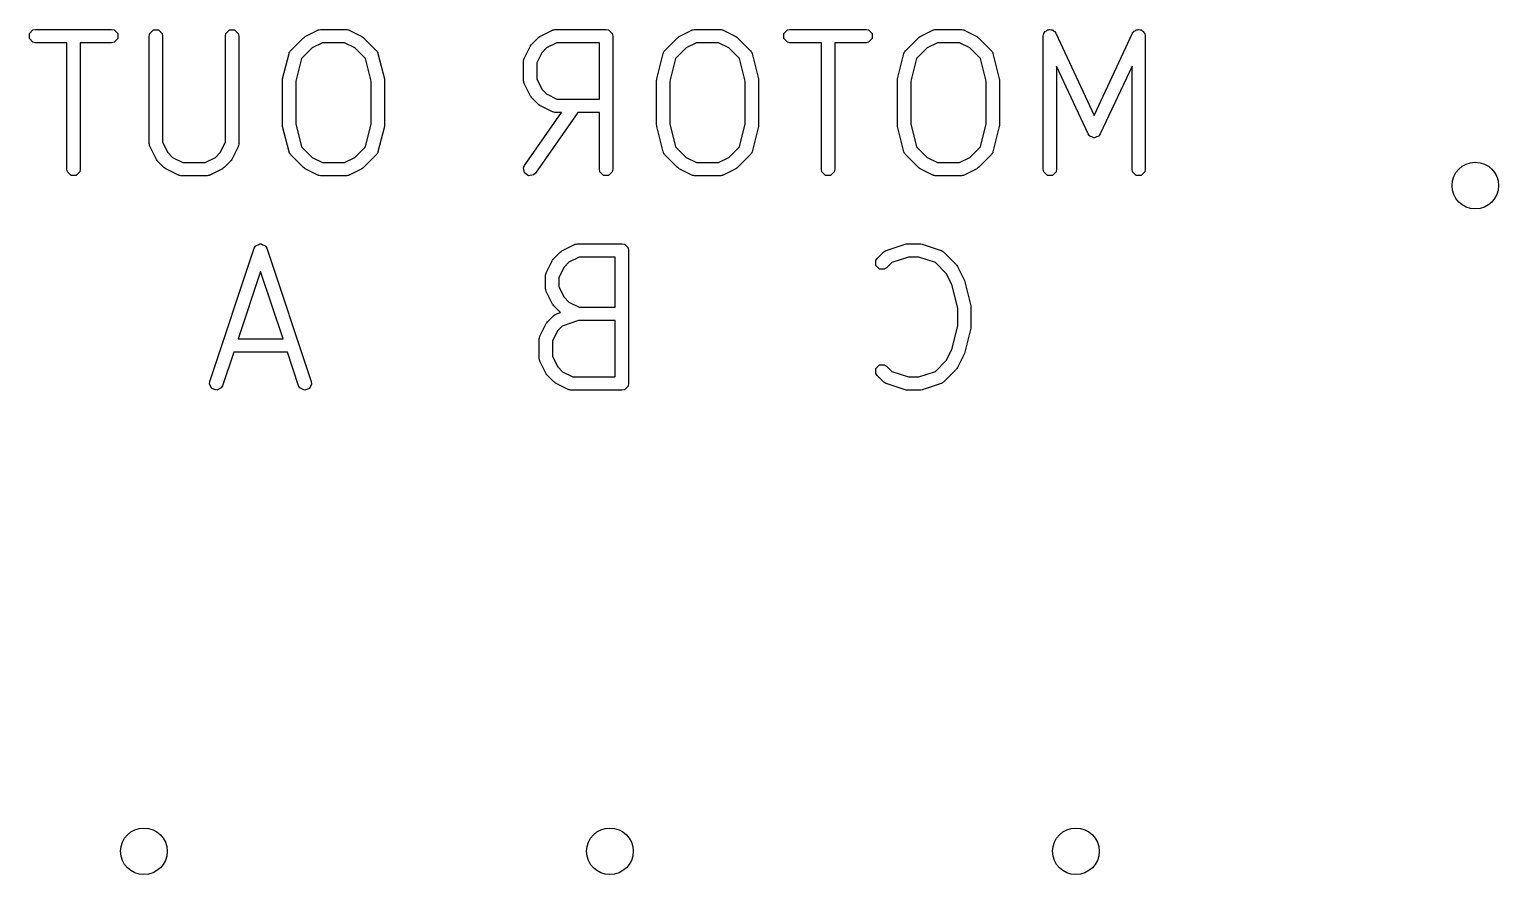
# Model space of a CAD drawing. Extents: x 4.93 to 6.58, y -5.82 to -4.17.
# Drawn here: x 5.5567 to 5.9911, y -4.4203 to -4.1704 of the extents above; entities that cross this region are included whole.
import ezdxf

# ---------------------------------------------------------------- set-up
doc = ezdxf.new("R2010")
doc.units = 0
doc.header["$MEASUREMENT"] = 0
doc.layers.add('BLACK', color=7, linetype='CONTINUOUS')

msp = doc.modelspace()

# ---------------------------------------------------------------- linework, layer by layer
at = {"layer": 'BLACK', "linetype": 'CONTINUOUS'}
for p, q in [((5.55667, -4.17159), (5.55774, -4.17052)), ((5.55774, -4.17052), (5.55849, -4.17037)), ((5.55849, -4.17037), (5.58099, -4.17037)), ((5.58099, -4.17037), (5.58174, -4.17052)), ((5.58174, -4.17052), (5.58281, -4.17159)), ((5.59229, -4.17159), (5.59336, -4.17052)), ((5.59336, -4.17052), (5.59487, -4.17052)), ((5.59487, -4.17052), (5.59593, -4.17159)), ((5.61479, -4.17159), (5.61586, -4.17052)), ((5.61586, -4.17052), (5.61736, -4.17052)), ((5.61736, -4.17052), (5.61843, -4.17159)), ((5.63823, -4.17245), (5.64198, -4.17058)), ((5.64198, -4.17058), (5.64207, -4.17055)), ((5.64207, -4.17055), (5.6421, -4.17052)), ((5.6421, -4.17052), (5.64241, -4.17046)), ((5.64241, -4.17046), (5.64272, -4.17038)), ((5.64272, -4.17038), (5.64276, -4.17039)), ((5.64276, -4.17039), (5.64286, -4.17037)), ((5.64286, -4.17037), (5.65036, -4.17037)), ((5.65036, -4.17037), (5.65045, -4.17039)), ((5.65045, -4.17039), (5.6505, -4.17038)), ((5.6505, -4.17038), (5.6508, -4.17046)), ((5.6508, -4.17046), (5.65111, -4.17052)), ((5.65111, -4.17052), (5.65114, -4.17055)), ((5.65114, -4.17055), (5.65124, -4.17058)), ((5.65124, -4.17058), (5.65499, -4.17245)), ((5.70759, -4.17245), (5.71134, -4.17058)), ((5.71134, -4.17058), (5.71144, -4.17055)), ((5.71144, -4.17055), (5.71147, -4.17052)), ((5.71147, -4.17052), (5.71178, -4.17046)), ((5.71178, -4.17046), (5.71208, -4.17038)), ((5.71208, -4.17038), (5.71213, -4.17039)), ((5.71213, -4.17039), (5.71222, -4.17037)), ((5.71222, -4.17037), (5.72722, -4.17037)), ((5.72722, -4.17037), (5.72797, -4.17052)), ((5.72797, -4.17052), (5.72904, -4.17159)), ((5.74884, -4.17245), (5.75259, -4.17058)), ((5.75259, -4.17058), (5.75268, -4.17055)), ((5.75268, -4.17055), (5.75272, -4.17052)), ((5.75272, -4.17052), (5.75302, -4.17046)), ((5.75302, -4.17046), (5.75333, -4.17038)), ((5.75333, -4.17038), (5.75337, -4.17039)), ((5.75337, -4.17039), (5.75347, -4.17037)), ((5.75347, -4.17037), (5.76097, -4.17037)), ((5.76097, -4.17037), (5.76106, -4.17039)), ((5.76106, -4.17039), (5.76111, -4.17038)), ((5.76111, -4.17038), (5.76141, -4.17046)), ((5.76141, -4.17046), (5.76172, -4.17052)), ((5.76172, -4.17052), (5.76175, -4.17055)), ((5.76175, -4.17055), (5.76185, -4.17058)), ((5.76185, -4.17058), (5.7656, -4.17245)), ((5.77977, -4.17159), (5.78084, -4.17052)), ((5.78084, -4.17052), (5.78159, -4.17037)), ((5.78159, -4.17037), (5.80409, -4.17037)), ((5.80409, -4.17037), (5.80484, -4.17052)), ((5.80484, -4.17052), (5.80591, -4.17159)), ((5.82008, -4.17245), (5.82383, -4.17058)), ((5.82383, -4.17058), (5.82392, -4.17055)), ((5.82392, -4.17055), (5.82396, -4.17052)), ((5.82396, -4.17052), (5.82427, -4.17046)), ((5.82427, -4.17046), (5.82457, -4.17038)), ((5.82457, -4.17038), (5.82461, -4.17039)), ((5.82461, -4.17039), (5.82471, -4.17037)), ((5.82471, -4.17037), (5.83221, -4.17037)), ((5.83221, -4.17037), (5.83231, -4.17039)), ((5.83231, -4.17039), (5.83235, -4.17038)), ((5.83235, -4.17038), (5.83265, -4.17046)), ((5.83265, -4.17046), (5.83296, -4.17052)), ((5.83296, -4.17052), (5.83299, -4.17055)), ((5.83299, -4.17055), (5.83309, -4.17058)), ((5.83309, -4.17058), (5.83684, -4.17245)), ((5.857, -4.17101), (5.8574, -4.17083)), ((5.8574, -4.17083), (5.8577, -4.17052)), ((5.8577, -4.17052), (5.85805, -4.17052)), ((5.85805, -4.17052), (5.85837, -4.17037)), ((5.85837, -4.17037), (5.85878, -4.17052)), ((5.85878, -4.17052), (5.85921, -4.17052)), ((5.85921, -4.17052), (5.85946, -4.17077)), ((5.85946, -4.17077), (5.85978, -4.17089)), ((5.85978, -4.17089), (5.86024, -4.17151)), ((5.88292, -4.17151), (5.88337, -4.17089)), ((5.88337, -4.17089), (5.8837, -4.17077)), ((5.8837, -4.17077), (5.88395, -4.17052)), ((5.88395, -4.17052), (5.88438, -4.17052)), ((5.88438, -4.17052), (5.88479, -4.17037)), ((5.88479, -4.17037), (5.88511, -4.17052)), ((5.88511, -4.17052), (5.88546, -4.17052)), ((5.88546, -4.17052), (5.88576, -4.17083)), ((5.88576, -4.17083), (5.88615, -4.17101)), ((5.55667, -4.17309), (5.55667, -4.17159)), ((5.55774, -4.17416), (5.55667, -4.17309)), ((5.55849, -4.17431), (5.55774, -4.17416)), ((5.56777, -4.17431), (5.55849, -4.17431)), ((5.56777, -4.21171), (5.56777, -4.17431)), ((5.58099, -4.17431), (5.57171, -4.17431)), ((5.57171, -4.17431), (5.57171, -4.21171)), ((5.58174, -4.17416), (5.58099, -4.17431)), ((5.58281, -4.17309), (5.58174, -4.17416)), ((5.58281, -4.17159), (5.58281, -4.17309)), ((5.59214, -4.17234), (5.59229, -4.17159)), ((5.59214, -4.20421), (5.59214, -4.17234)), ((5.59593, -4.17159), (5.59608, -4.17234)), ((5.59608, -4.17234), (5.59608, -4.20375)), ((5.61464, -4.17234), (5.61479, -4.17159)), ((5.61464, -4.20375), (5.61464, -4.17234)), ((5.61843, -4.17159), (5.61858, -4.17234)), ((5.61858, -4.17234), (5.61858, -4.20421)), ((5.63397, -4.17657), (5.63772, -4.17282)), ((5.63772, -4.17282), (5.63798, -4.17265)), ((5.63798, -4.17265), (5.63823, -4.17245)), ((5.64332, -4.17431), (5.64027, -4.17583)), ((5.64989, -4.17431), (5.64332, -4.17431)), ((5.65294, -4.17583), (5.64989, -4.17431)), ((5.65499, -4.17245), (5.65524, -4.17265)), ((5.65524, -4.17265), (5.6555, -4.17282)), ((5.6555, -4.17282), (5.65925, -4.17657)), ((5.70296, -4.17896), (5.70484, -4.17521)), ((5.70484, -4.17521), (5.70503, -4.17496)), ((5.70503, -4.17496), (5.70521, -4.1747)), ((5.70521, -4.1747), (5.70708, -4.17282)), ((5.70708, -4.17282), (5.70734, -4.17265)), ((5.70734, -4.17265), (5.70759, -4.17245)), ((5.71269, -4.17431), (5.70964, -4.17583)), ((5.72525, -4.17431), (5.71269, -4.17431)), ((5.72525, -4.19099), (5.72525, -4.17431)), ((5.72904, -4.17159), (5.72919, -4.17234)), ((5.72919, -4.17234), (5.72919, -4.21171)), ((5.74458, -4.17657), (5.74833, -4.17282)), ((5.74833, -4.17282), (5.74859, -4.17265)), ((5.74859, -4.17265), (5.74884, -4.17245)), ((5.75393, -4.17431), (5.75088, -4.17583)), ((5.7605, -4.17431), (5.75393, -4.17431)), ((5.76355, -4.17583), (5.7605, -4.17431)), ((5.7656, -4.17245), (5.76585, -4.17265)), ((5.76585, -4.17265), (5.76611, -4.17282)), ((5.76611, -4.17282), (5.76986, -4.17657)), ((5.77977, -4.17309), (5.77977, -4.17159)), ((5.78084, -4.17416), (5.77977, -4.17309)), ((5.78159, -4.17431), (5.78084, -4.17416)), ((5.79087, -4.17431), (5.78159, -4.17431)), ((5.79087, -4.21171), (5.79087, -4.17431)), ((5.80409, -4.17431), (5.79481, -4.17431)), ((5.79481, -4.17431), (5.79481, -4.21171)), ((5.80484, -4.17416), (5.80409, -4.17431)), ((5.80591, -4.17309), (5.80484, -4.17416)), ((5.80591, -4.17159), (5.80591, -4.17309)), ((5.81582, -4.17657), (5.81957, -4.17282)), ((5.81957, -4.17282), (5.81983, -4.17265)), ((5.81983, -4.17265), (5.82008, -4.17245)), ((5.82517, -4.17431), (5.82213, -4.17583)), ((5.83174, -4.17431), (5.82517, -4.17431)), ((5.83479, -4.17583), (5.83174, -4.17431)), ((5.83684, -4.17245), (5.83709, -4.17265)), ((5.83709, -4.17265), (5.83735, -4.17282)), ((5.83735, -4.17282), (5.8411, -4.17657)), ((5.85649, -4.17234), (5.85664, -4.17159)), ((5.85649, -4.21171), (5.85649, -4.17234)), ((5.85664, -4.17159), (5.85688, -4.17134)), ((5.85688, -4.17134), (5.857, -4.17101)), ((5.86024, -4.17151), (5.87158, -4.19581)), ((5.87158, -4.19581), (5.88292, -4.17151)), ((5.88615, -4.17101), (5.88627, -4.17134)), ((5.88627, -4.17134), (5.88652, -4.17159)), ((5.88652, -4.17159), (5.88667, -4.17234)), ((5.88667, -4.17234), (5.88667, -4.21171)), ((5.63157, -4.18499), (5.63345, -4.17749)), ((5.63345, -4.17749), (5.63354, -4.17729)), ((5.63354, -4.17721), (5.63367, -4.17701)), ((5.63354, -4.17729), (5.63354, -4.17721)), ((5.63367, -4.17701), (5.63378, -4.17679)), ((5.63378, -4.17679), (5.63385, -4.17675)), ((5.63385, -4.17675), (5.63397, -4.17657)), ((5.63714, -4.17897), (5.63545, -4.18571)), ((5.64027, -4.17583), (5.63714, -4.17897)), ((5.65608, -4.17897), (5.65294, -4.17583)), ((5.65776, -4.18571), (5.65608, -4.17897)), ((5.65925, -4.17657), (5.65937, -4.17675)), ((5.65937, -4.17675), (5.65944, -4.17679)), ((5.65944, -4.17679), (5.65954, -4.17701)), ((5.65954, -4.17701), (5.65967, -4.17721)), ((5.65967, -4.17721), (5.65967, -4.17729)), ((5.65967, -4.17729), (5.65976, -4.17749)), ((5.65976, -4.17749), (5.66164, -4.18499)), ((5.70276, -4.1797), (5.70284, -4.1794)), ((5.70284, -4.1794), (5.70291, -4.17909)), ((5.70291, -4.17909), (5.70294, -4.17905)), ((5.70294, -4.17905), (5.70296, -4.17896)), ((5.70822, -4.17726), (5.70669, -4.1803)), ((5.70964, -4.17583), (5.70822, -4.17726)), ((5.74218, -4.18499), (5.74406, -4.17749)), ((5.74406, -4.17749), (5.74415, -4.17729)), ((5.74415, -4.17721), (5.74428, -4.17701)), ((5.74415, -4.17729), (5.74415, -4.17721)), ((5.74428, -4.17701), (5.74439, -4.17679)), ((5.74439, -4.17679), (5.74446, -4.17675)), ((5.74446, -4.17675), (5.74458, -4.17657)), ((5.74775, -4.17897), (5.74606, -4.18571)), ((5.75088, -4.17583), (5.74775, -4.17897)), ((5.76669, -4.17897), (5.76355, -4.17583)), ((5.76837, -4.18571), (5.76669, -4.17897)), ((5.76986, -4.17657), (5.76998, -4.17675)), ((5.76998, -4.17675), (5.77005, -4.17679)), ((5.77005, -4.17679), (5.77015, -4.17701)), ((5.77015, -4.17701), (5.77029, -4.17721)), ((5.77029, -4.17721), (5.77029, -4.17729)), ((5.77029, -4.17729), (5.77038, -4.17749)), ((5.77038, -4.17749), (5.77225, -4.18499)), ((5.81343, -4.18499), (5.8153, -4.17749)), ((5.8153, -4.17749), (5.81539, -4.17729)), ((5.81539, -4.17721), (5.81553, -4.17701)), ((5.81539, -4.17729), (5.81539, -4.17721)), ((5.81553, -4.17701), (5.81563, -4.17679)), ((5.81563, -4.17679), (5.8157, -4.17675)), ((5.8157, -4.17675), (5.81582, -4.17657)), ((5.81899, -4.17897), (5.8173, -4.18571)), ((5.82213, -4.17583), (5.81899, -4.17897)), ((5.83793, -4.17897), (5.83479, -4.17583)), ((5.83961, -4.18571), (5.83793, -4.17897)), ((5.8411, -4.17657), (5.84122, -4.17675)), ((5.84122, -4.17675), (5.84129, -4.17679)), ((5.84129, -4.17679), (5.84139, -4.17701)), ((5.84139, -4.17701), (5.84153, -4.17721)), ((5.84153, -4.17721), (5.84153, -4.17729)), ((5.84153, -4.17729), (5.84162, -4.17749)), ((5.84162, -4.17749), (5.84349, -4.18499)), ((5.70278, -4.17974), (5.70276, -4.1797)), ((5.70276, -4.17984), (5.70278, -4.17974)), ((5.70276, -4.18546), (5.70276, -4.17984)), ((5.70669, -4.1803), (5.70669, -4.185)), ((5.86979, -4.20129), (5.86042, -4.18121)), ((5.86042, -4.18121), (5.86042, -4.21171)), ((5.88273, -4.18121), (5.87336, -4.20129)), ((5.88273, -4.21171), (5.88273, -4.18121)), ((5.63151, -4.18546), (5.63156, -4.18523)), ((5.63151, -4.19859), (5.63151, -4.18546)), ((5.63156, -4.18523), (5.63157, -4.18499)), ((5.63545, -4.18571), (5.63545, -4.19834)), ((5.65776, -4.19834), (5.65776, -4.18571)), ((5.66164, -4.18499), (5.66165, -4.18523)), ((5.66165, -4.18523), (5.6617, -4.18546)), ((5.6617, -4.18546), (5.6617, -4.19859)), ((5.70278, -4.18556), (5.70276, -4.18546)), ((5.70276, -4.1856), (5.70278, -4.18556)), ((5.70284, -4.18591), (5.70276, -4.1856)), ((5.70291, -4.18622), (5.70284, -4.18591)), ((5.70294, -4.18625), (5.70291, -4.18622)), ((5.70296, -4.18634), (5.70294, -4.18625)), ((5.70484, -4.19009), (5.70296, -4.18634)), ((5.70669, -4.185), (5.70822, -4.18805)), ((5.70822, -4.18805), (5.70964, -4.18947)), ((5.74213, -4.18546), (5.74217, -4.18523)), ((5.74213, -4.19859), (5.74213, -4.18546)), ((5.74217, -4.18523), (5.74218, -4.18499)), ((5.74606, -4.18571), (5.74606, -4.19834)), ((5.76837, -4.19834), (5.76837, -4.18571)), ((5.77225, -4.18499), (5.77226, -4.18523)), ((5.77226, -4.18523), (5.77231, -4.18546)), ((5.77231, -4.18546), (5.77231, -4.19859)), ((5.81337, -4.18546), (5.81341, -4.18523)), ((5.81337, -4.19859), (5.81337, -4.18546)), ((5.81341, -4.18523), (5.81343, -4.18499)), ((5.8173, -4.18571), (5.8173, -4.19834)), ((5.83961, -4.19834), (5.83961, -4.18571)), ((5.84349, -4.18499), (5.8435, -4.18523)), ((5.8435, -4.18523), (5.84355, -4.18546)), ((5.84355, -4.18546), (5.84355, -4.19859)), ((5.70503, -4.19034), (5.70484, -4.19009)), ((5.70521, -4.19061), (5.70503, -4.19034)), ((5.70708, -4.19248), (5.70521, -4.19061)), ((5.70734, -4.19266), (5.70708, -4.19248)), ((5.70964, -4.18947), (5.71269, -4.19099)), ((5.71269, -4.19099), (5.72525, -4.19099)), ((5.70311, -4.21058), (5.71407, -4.19493)), ((5.71887, -4.19493), (5.70634, -4.21284)), ((5.70759, -4.19285), (5.70734, -4.19266)), ((5.71134, -4.19472), (5.70759, -4.19285)), ((5.71144, -4.19475), (5.71134, -4.19472)), ((5.71147, -4.19478), (5.71144, -4.19475)), ((5.71178, -4.19484), (5.71147, -4.19478)), ((5.71208, -4.19493), (5.71178, -4.19484)), ((5.71213, -4.19491), (5.71208, -4.19493)), ((5.71222, -4.19493), (5.71213, -4.19491)), ((5.71407, -4.19493), (5.71222, -4.19493)), ((5.72525, -4.19493), (5.71887, -4.19493)), ((5.72525, -4.21171), (5.72525, -4.19493)), ((5.63156, -4.19882), (5.63151, -4.19859)), ((5.63157, -4.19906), (5.63156, -4.19882)), ((5.63345, -4.20656), (5.63157, -4.19906)), ((5.63545, -4.19834), (5.63714, -4.20508)), ((5.65608, -4.20508), (5.65776, -4.19834)), ((5.66164, -4.19906), (5.65976, -4.20656)), ((5.66165, -4.19882), (5.66164, -4.19906)), ((5.6617, -4.19859), (5.66165, -4.19882)), ((5.74217, -4.19882), (5.74213, -4.19859)), ((5.74218, -4.19906), (5.74217, -4.19882)), ((5.74406, -4.20656), (5.74218, -4.19906)), ((5.74606, -4.19834), (5.74775, -4.20508)), ((5.76669, -4.20508), (5.76837, -4.19834)), ((5.77225, -4.19906), (5.77038, -4.20656)), ((5.77226, -4.19882), (5.77225, -4.19906)), ((5.77231, -4.19859), (5.77226, -4.19882)), ((5.81341, -4.19882), (5.81337, -4.19859)), ((5.81343, -4.19906), (5.81341, -4.19882)), ((5.8153, -4.20656), (5.81343, -4.19906)), ((5.8173, -4.19834), (5.81899, -4.20508)), ((5.83793, -4.20508), (5.83961, -4.19834)), ((5.84349, -4.19906), (5.84162, -4.20656)), ((5.8435, -4.19882), (5.84349, -4.19906)), ((5.84355, -4.19859), (5.8435, -4.19882)), ((5.87009, -4.2017), (5.86979, -4.20129)), ((5.87336, -4.20129), (5.87306, -4.2017)), ((5.59216, -4.20431), (5.59214, -4.20421)), ((5.59215, -4.20435), (5.59216, -4.20431)), ((5.59223, -4.20466), (5.59215, -4.20435)), ((5.59229, -4.20496), (5.59223, -4.20466)), ((5.59233, -4.205), (5.59229, -4.20496)), ((5.59235, -4.20509), (5.59233, -4.205)), ((5.59423, -4.20884), (5.59235, -4.20509)), ((5.59608, -4.20375), (5.59761, -4.20679)), ((5.61312, -4.20679), (5.61464, -4.20375)), ((5.61837, -4.20509), (5.6165, -4.20884)), ((5.6184, -4.205), (5.61837, -4.20509)), ((5.61843, -4.20496), (5.6184, -4.205)), ((5.61849, -4.20466), (5.61843, -4.20496)), ((5.61857, -4.20435), (5.61849, -4.20466)), ((5.61858, -4.20421), (5.61856, -4.20431)), ((5.61856, -4.20431), (5.61857, -4.20435)), ((5.63714, -4.20508), (5.64027, -4.20822)), ((5.65294, -4.20822), (5.65608, -4.20508)), ((5.74775, -4.20508), (5.75088, -4.20822)), ((5.76355, -4.20822), (5.76669, -4.20508)), ((5.81899, -4.20508), (5.82213, -4.20822)), ((5.83479, -4.20822), (5.83793, -4.20508)), ((5.87013, -4.20179), (5.87009, -4.2017)), ((5.87018, -4.20181), (5.87013, -4.20179)), ((5.87025, -4.20191), (5.87018, -4.20181)), ((5.87088, -4.20214), (5.87025, -4.20191)), ((5.87149, -4.20243), (5.87088, -4.20214)), ((5.87158, -4.2024), (5.87149, -4.20243)), ((5.87167, -4.20243), (5.87158, -4.2024)), ((5.87228, -4.20214), (5.87167, -4.20243)), ((5.87291, -4.20191), (5.87228, -4.20214)), ((5.87298, -4.20181), (5.87291, -4.20191)), ((5.87303, -4.20179), (5.87298, -4.20181)), ((5.87306, -4.2017), (5.87303, -4.20179)), ((5.59442, -4.20909), (5.59423, -4.20884)), ((5.5946, -4.20935), (5.59442, -4.20909)), ((5.59647, -4.21123), (5.5946, -4.20935)), ((5.59761, -4.20679), (5.59903, -4.20822)), ((5.59903, -4.20822), (5.60208, -4.20974)), ((5.60208, -4.20974), (5.60865, -4.20974)), ((5.60865, -4.20974), (5.61169, -4.20822)), ((5.61169, -4.20822), (5.61312, -4.20679)), ((5.61613, -4.20935), (5.61425, -4.21123)), ((5.6163, -4.20909), (5.61613, -4.20935)), ((5.6165, -4.20884), (5.6163, -4.20909)), ((5.63354, -4.20676), (5.63345, -4.20656)), ((5.63354, -4.20684), (5.63354, -4.20676)), ((5.63367, -4.20704), (5.63354, -4.20684)), ((5.63378, -4.20726), (5.63367, -4.20704)), ((5.63385, -4.2073), (5.63378, -4.20726)), ((5.63397, -4.20748), (5.63385, -4.2073)), ((5.63772, -4.21123), (5.63397, -4.20748)), ((5.64027, -4.20822), (5.64332, -4.20974)), ((5.64332, -4.20974), (5.64989, -4.20974)), ((5.64989, -4.20974), (5.65294, -4.20822)), ((5.65925, -4.20748), (5.6555, -4.21123)), ((5.65937, -4.2073), (5.65925, -4.20748)), ((5.65944, -4.20726), (5.65937, -4.2073)), ((5.65954, -4.20704), (5.65944, -4.20726)), ((5.65967, -4.20684), (5.65954, -4.20704)), ((5.65976, -4.20656), (5.65967, -4.20676)), ((5.65967, -4.20676), (5.65967, -4.20684)), ((5.74415, -4.20676), (5.74406, -4.20656)), ((5.74415, -4.20684), (5.74415, -4.20676)), ((5.74428, -4.20704), (5.74415, -4.20684)), ((5.74439, -4.20726), (5.74428, -4.20704)), ((5.74446, -4.2073), (5.74439, -4.20726)), ((5.74458, -4.20748), (5.74446, -4.2073)), ((5.74833, -4.21123), (5.74458, -4.20748)), ((5.75088, -4.20822), (5.75393, -4.20974)), ((5.75393, -4.20974), (5.7605, -4.20974)), ((5.7605, -4.20974), (5.76355, -4.20822)), ((5.76986, -4.20748), (5.76611, -4.21123)), ((5.76998, -4.2073), (5.76986, -4.20748)), ((5.77005, -4.20726), (5.76998, -4.2073)), ((5.77015, -4.20704), (5.77005, -4.20726)), ((5.77029, -4.20684), (5.77015, -4.20704)), ((5.77038, -4.20656), (5.77029, -4.20676)), ((5.77029, -4.20676), (5.77029, -4.20684)), ((5.81539, -4.20676), (5.8153, -4.20656)), ((5.81539, -4.20684), (5.81539, -4.20676)), ((5.81553, -4.20704), (5.81539, -4.20684)), ((5.81563, -4.20726), (5.81553, -4.20704)), ((5.8157, -4.2073), (5.81563, -4.20726)), ((5.81582, -4.20748), (5.8157, -4.2073)), ((5.81957, -4.21123), (5.81582, -4.20748)), ((5.82213, -4.20822), (5.82517, -4.20974)), ((5.82517, -4.20974), (5.83174, -4.20974)), ((5.83174, -4.20974), (5.83479, -4.20822)), ((5.8411, -4.20748), (5.83735, -4.21123)), ((5.84122, -4.2073), (5.8411, -4.20748)), ((5.84129, -4.20726), (5.84122, -4.2073)), ((5.84139, -4.20704), (5.84129, -4.20726)), ((5.84153, -4.20684), (5.84139, -4.20704)), ((5.84162, -4.20656), (5.84153, -4.20676)), ((5.84153, -4.20676), (5.84153, -4.20684)), ((5.56792, -4.21246), (5.56777, -4.21171)), ((5.56899, -4.21353), (5.56792, -4.21246)), ((5.57049, -4.21353), (5.56899, -4.21353)), ((5.57156, -4.21246), (5.57049, -4.21353)), ((5.57171, -4.21171), (5.57156, -4.21246)), ((5.59673, -4.2114), (5.59647, -4.21123)), ((5.59698, -4.2116), (5.59673, -4.2114)), ((5.60073, -4.21347), (5.59698, -4.2116)), ((5.60083, -4.2135), (5.60073, -4.21347)), ((5.60086, -4.21353), (5.60083, -4.2135)), ((5.60117, -4.21359), (5.60086, -4.21353)), ((5.60147, -4.21367), (5.60117, -4.21359)), ((5.60152, -4.21366), (5.60147, -4.21367)), ((5.60161, -4.21368), (5.60152, -4.21366)), ((5.60911, -4.21368), (5.60161, -4.21368)), ((5.60921, -4.21366), (5.60911, -4.21368)), ((5.60925, -4.21367), (5.60921, -4.21366)), ((5.60956, -4.21359), (5.60925, -4.21367)), ((5.60986, -4.21353), (5.60956, -4.21359)), ((5.6099, -4.2135), (5.60986, -4.21353)), ((5.60999, -4.21347), (5.6099, -4.2135)), ((5.61374, -4.2116), (5.60999, -4.21347)), ((5.61399, -4.2114), (5.61374, -4.2116)), ((5.61425, -4.21123), (5.61399, -4.2114)), ((5.63798, -4.2114), (5.63772, -4.21123)), ((5.63823, -4.2116), (5.63798, -4.2114)), ((5.64198, -4.21347), (5.63823, -4.2116)), ((5.64207, -4.2135), (5.64198, -4.21347)), ((5.6421, -4.21353), (5.64207, -4.2135)), ((5.64241, -4.21359), (5.6421, -4.21353)), ((5.64272, -4.21367), (5.64241, -4.21359)), ((5.64276, -4.21366), (5.64272, -4.21367)), ((5.64286, -4.21368), (5.64276, -4.21366)), ((5.65036, -4.21368), (5.64286, -4.21368)), ((5.65045, -4.21366), (5.65036, -4.21368)), ((5.6505, -4.21367), (5.65045, -4.21366)), ((5.6508, -4.21359), (5.6505, -4.21367)), ((5.65111, -4.21353), (5.6508, -4.21359)), ((5.65114, -4.2135), (5.65111, -4.21353)), ((5.65124, -4.21347), (5.65114, -4.2135)), ((5.65499, -4.2116), (5.65124, -4.21347)), ((5.65524, -4.2114), (5.65499, -4.2116)), ((5.6555, -4.21123), (5.65524, -4.2114)), ((5.7028, -4.21128), (5.70311, -4.21058)), ((5.70306, -4.21277), (5.7028, -4.21128)), ((5.7043, -4.21363), (5.70306, -4.21277)), ((5.70578, -4.21337), (5.7043, -4.21363)), ((5.70634, -4.21284), (5.70578, -4.21337)), ((5.7254, -4.21246), (5.72525, -4.21171)), ((5.72647, -4.21353), (5.7254, -4.21246)), ((5.72797, -4.21353), (5.72647, -4.21353)), ((5.72904, -4.21246), (5.72797, -4.21353)), ((5.72919, -4.21171), (5.72904, -4.21246)), ((5.74859, -4.2114), (5.74833, -4.21123)), ((5.74884, -4.2116), (5.74859, -4.2114)), ((5.75259, -4.21347), (5.74884, -4.2116)), ((5.75268, -4.2135), (5.75259, -4.21347)), ((5.75272, -4.21353), (5.75268, -4.2135)), ((5.75302, -4.21359), (5.75272, -4.21353)), ((5.75333, -4.21367), (5.75302, -4.21359)), ((5.75337, -4.21366), (5.75333, -4.21367)), ((5.75347, -4.21368), (5.75337, -4.21366)), ((5.76097, -4.21368), (5.75347, -4.21368)), ((5.76106, -4.21366), (5.76097, -4.21368)), ((5.76111, -4.21367), (5.76106, -4.21366)), ((5.76141, -4.21359), (5.76111, -4.21367)), ((5.76172, -4.21353), (5.76141, -4.21359)), ((5.76175, -4.2135), (5.76172, -4.21353)), ((5.76185, -4.21347), (5.76175, -4.2135)), ((5.7656, -4.2116), (5.76185, -4.21347)), ((5.76585, -4.2114), (5.7656, -4.2116)), ((5.76611, -4.21123), (5.76585, -4.2114)), ((5.79102, -4.21246), (5.79087, -4.21171)), ((5.79209, -4.21353), (5.79102, -4.21246)), ((5.79359, -4.21353), (5.79209, -4.21353)), ((5.79466, -4.21246), (5.79359, -4.21353)), ((5.79481, -4.21171), (5.79466, -4.21246)), ((5.81983, -4.2114), (5.81957, -4.21123)), ((5.82008, -4.2116), (5.81983, -4.2114)), ((5.82383, -4.21347), (5.82008, -4.2116)), ((5.82392, -4.2135), (5.82383, -4.21347)), ((5.82396, -4.21353), (5.82392, -4.2135)), ((5.82427, -4.21359), (5.82396, -4.21353)), ((5.82457, -4.21367), (5.82427, -4.21359)), ((5.82461, -4.21366), (5.82457, -4.21367)), ((5.82471, -4.21368), (5.82461, -4.21366)), ((5.83221, -4.21368), (5.82471, -4.21368)), ((5.83231, -4.21366), (5.83221, -4.21368)), ((5.83235, -4.21367), (5.83231, -4.21366)), ((5.83265, -4.21359), (5.83235, -4.21367)), ((5.83296, -4.21353), (5.83265, -4.21359)), ((5.83299, -4.2135), (5.83296, -4.21353)), ((5.83309, -4.21347), (5.83299, -4.2135)), ((5.83684, -4.2116), (5.83309, -4.21347)), ((5.83709, -4.2114), (5.83684, -4.2116)), ((5.83735, -4.21123), (5.83709, -4.2114)), ((5.85664, -4.21246), (5.85649, -4.21171)), ((5.8577, -4.21353), (5.85664, -4.21246)), ((5.85921, -4.21353), (5.8577, -4.21353)), ((5.86027, -4.21246), (5.85921, -4.21353)), ((5.86042, -4.21171), (5.86027, -4.21246)), ((5.88288, -4.21246), (5.88273, -4.21171)), ((5.88395, -4.21353), (5.88288, -4.21246)), ((5.88546, -4.21353), (5.88395, -4.21353)), ((5.88652, -4.21246), (5.88546, -4.21353)), ((5.88667, -4.21171), (5.88652, -4.21246)), ((5.61006, -4.27447), (5.62318, -4.2351)), ((5.62318, -4.2351), (5.62356, -4.23443)), ((5.62356, -4.23443), (5.62369, -4.23437)), ((5.62369, -4.23437), (5.62376, -4.23424)), ((5.62376, -4.23424), (5.62435, -4.23404)), ((5.62435, -4.23404), (5.62491, -4.23376)), ((5.62491, -4.23376), (5.62505, -4.23381)), ((5.62505, -4.23381), (5.62519, -4.23376)), ((5.62519, -4.23376), (5.62574, -4.23404)), ((5.62574, -4.23404), (5.62634, -4.23424)), ((5.62634, -4.23424), (5.6264, -4.23437)), ((5.6264, -4.23437), (5.62653, -4.23443)), ((5.62653, -4.23443), (5.62691, -4.2351)), ((5.62691, -4.2351), (5.64004, -4.27447)), ((5.71364, -4.23621), (5.71391, -4.23603)), ((5.71391, -4.23603), (5.71416, -4.23584)), ((5.71416, -4.23584), (5.7179, -4.23396)), ((5.7179, -4.23396), (5.718, -4.23394)), ((5.718, -4.23394), (5.71803, -4.23391)), ((5.71803, -4.23391), (5.71834, -4.23384)), ((5.71834, -4.23384), (5.71865, -4.23376)), ((5.71865, -4.23376), (5.71869, -4.23377)), ((5.71869, -4.23377), (5.71879, -4.23376)), ((5.71879, -4.23376), (5.73191, -4.23376)), ((5.73191, -4.23376), (5.73266, -4.23391)), ((5.73266, -4.23391), (5.73373, -4.23497)), ((5.73373, -4.23497), (5.73388, -4.23572)), ((5.73388, -4.23572), (5.73388, -4.27509)), ((5.80936, -4.23611), (5.80963, -4.23596)), ((5.80963, -4.23596), (5.8099, -4.23578)), ((5.8099, -4.23578), (5.80994, -4.23578)), ((5.80994, -4.23578), (5.81003, -4.23573)), ((5.81003, -4.23573), (5.81565, -4.23386)), ((5.81565, -4.23386), (5.81596, -4.23382)), ((5.81596, -4.23382), (5.81627, -4.23376)), ((5.81627, -4.23376), (5.82002, -4.23376)), ((5.82002, -4.23376), (5.82033, -4.23382)), ((5.82033, -4.23382), (5.82064, -4.23386)), ((5.82064, -4.23386), (5.82627, -4.23573)), ((5.82627, -4.23573), (5.82635, -4.23578)), ((5.82635, -4.23578), (5.8264, -4.23578)), ((5.8264, -4.23578), (5.82666, -4.23596)), ((5.82666, -4.23596), (5.82694, -4.23611)), ((5.70953, -4.24234), (5.7114, -4.23859)), ((5.7114, -4.23859), (5.71159, -4.23834)), ((5.71159, -4.23834), (5.71177, -4.23808)), ((5.71177, -4.23808), (5.71364, -4.23621)), ((5.7162, -4.23922), (5.71478, -4.24064)), ((5.71925, -4.23769), (5.7162, -4.23922)), ((5.72994, -4.23769), (5.71925, -4.23769)), ((5.72994, -4.2525), (5.72994, -4.23769)), ((5.80696, -4.23872), (5.80738, -4.23808)), ((5.80696, -4.24023), (5.80696, -4.23872)), ((5.80802, -4.24129), (5.80696, -4.24023)), ((5.80738, -4.23808), (5.80926, -4.23621)), ((5.80926, -4.23621), (5.80934, -4.23615)), ((5.80934, -4.23615), (5.80936, -4.23611)), ((5.81171, -4.23932), (5.81017, -4.24087)), ((5.81659, -4.23769), (5.81171, -4.23932)), ((5.8197, -4.23769), (5.81659, -4.23769)), ((5.82458, -4.23932), (5.8197, -4.23769)), ((5.82778, -4.24251), (5.82458, -4.23932)), ((5.82694, -4.23611), (5.82696, -4.23615)), ((5.82696, -4.23615), (5.82704, -4.23621)), ((5.82704, -4.23621), (5.83079, -4.23996)), ((5.83079, -4.23996), (5.83096, -4.24022)), ((5.83096, -4.24022), (5.83116, -4.24047)), ((5.62505, -4.24195), (5.6184, -4.26188)), ((5.63169, -4.26188), (5.62505, -4.24195)), ((5.70932, -4.24308), (5.70941, -4.24278)), ((5.70934, -4.24313), (5.70932, -4.24308)), ((5.70932, -4.24322), (5.70934, -4.24313)), ((5.70932, -4.24697), (5.70932, -4.24322)), ((5.70941, -4.24278), (5.70947, -4.24247)), ((5.70947, -4.24247), (5.7095, -4.24244)), ((5.7095, -4.24244), (5.70953, -4.24234)), ((5.71478, -4.24064), (5.71325, -4.24369)), ((5.71325, -4.24369), (5.71325, -4.24651)), ((5.80953, -4.24129), (5.80802, -4.24129)), ((5.81017, -4.24087), (5.80953, -4.24129)), ((5.82941, -4.24578), (5.82778, -4.24251)), ((5.83116, -4.24047), (5.83303, -4.24422)), ((5.83303, -4.24422), (5.83309, -4.24443)), ((5.83309, -4.24443), (5.83318, -4.24462)), ((5.83318, -4.24462), (5.83506, -4.25212)), ((5.70934, -4.24707), (5.70932, -4.24697)), ((5.70932, -4.24711), (5.70934, -4.24707)), ((5.70941, -4.24742), (5.70932, -4.24711)), ((5.70947, -4.24773), (5.70941, -4.24742)), ((5.7095, -4.24776), (5.70947, -4.24773)), ((5.70953, -4.24785), (5.7095, -4.24776)), ((5.7114, -4.2516), (5.70953, -4.24785)), ((5.71325, -4.24651), (5.71478, -4.24956)), ((5.83118, -4.25284), (5.82941, -4.24578)), ((5.71159, -4.25185), (5.7114, -4.2516)), ((5.71177, -4.25211), (5.71159, -4.25185)), ((5.71364, -4.25399), (5.71177, -4.25211)), ((5.71478, -4.24956), (5.7162, -4.25098)), ((5.7162, -4.25098), (5.71925, -4.2525)), ((5.71925, -4.2525), (5.72994, -4.2525)), ((5.83118, -4.25798), (5.83118, -4.25284)), ((5.83506, -4.25212), (5.83507, -4.25236)), ((5.83507, -4.25236), (5.83511, -4.2526)), ((5.83511, -4.2526), (5.83511, -4.25822)), ((5.70765, -4.26109), (5.70953, -4.25734)), ((5.70953, -4.25734), (5.70972, -4.25709)), ((5.70972, -4.25709), (5.70989, -4.25683)), ((5.70989, -4.25683), (5.71177, -4.25495)), ((5.71177, -4.25495), (5.71185, -4.2549)), ((5.71185, -4.2549), (5.71187, -4.25486)), ((5.71187, -4.25486), (5.71214, -4.2547)), ((5.71214, -4.2547), (5.71241, -4.25453)), ((5.71241, -4.25453), (5.71245, -4.25453)), ((5.71245, -4.25453), (5.71254, -4.25448)), ((5.71254, -4.25448), (5.71377, -4.25407)), ((5.71377, -4.25407), (5.71364, -4.25399)), ((5.7191, -4.25644), (5.71422, -4.25807)), ((5.72994, -4.25644), (5.7191, -4.25644)), ((5.72994, -4.27313), (5.72994, -4.25644)), ((5.6184, -4.26188), (5.63169, -4.26188)), ((5.70744, -4.26197), (5.70746, -4.26187)), ((5.70744, -4.2676), (5.70744, -4.26197)), ((5.70745, -4.26183), (5.70753, -4.26153)), ((5.70746, -4.26187), (5.70745, -4.26183)), ((5.70753, -4.26153), (5.70759, -4.26122)), ((5.70759, -4.26122), (5.70762, -4.26119)), ((5.70762, -4.26119), (5.70765, -4.26109)), ((5.7129, -4.25939), (5.71138, -4.26244)), ((5.71422, -4.25807), (5.7129, -4.25939)), ((5.82941, -4.26503), (5.83118, -4.25798)), ((5.83506, -4.2587), (5.83318, -4.2662)), ((5.83507, -4.25846), (5.83506, -4.2587)), ((5.83511, -4.25822), (5.83507, -4.25846)), ((5.61709, -4.26581), (5.61379, -4.27572)), ((5.633, -4.26581), (5.61709, -4.26581)), ((5.6363, -4.27572), (5.633, -4.26581)), ((5.71138, -4.26244), (5.71138, -4.26713)), ((5.82778, -4.2683), (5.82941, -4.26503)), ((5.83309, -4.26639), (5.83303, -4.2666)), ((5.83318, -4.2662), (5.83309, -4.26639)), ((5.70746, -4.26769), (5.70744, -4.2676)), ((5.70745, -4.26773), (5.70746, -4.26769)), ((5.70753, -4.26804), (5.70745, -4.26773)), ((5.70759, -4.26835), (5.70753, -4.26804)), ((5.70762, -4.26838), (5.70759, -4.26835)), ((5.70765, -4.26848), (5.70762, -4.26838)), ((5.70953, -4.27222), (5.70765, -4.26848)), ((5.71138, -4.26713), (5.7129, -4.27018)), ((5.7129, -4.27018), (5.71433, -4.2716)), ((5.80696, -4.27059), (5.80802, -4.26953)), ((5.80696, -4.2721), (5.80696, -4.27059)), ((5.80802, -4.26953), (5.80953, -4.26953)), ((5.80953, -4.26953), (5.81017, -4.26995)), ((5.81017, -4.26995), (5.81171, -4.2715)), ((5.82458, -4.2715), (5.82778, -4.2683)), ((5.83096, -4.2706), (5.83079, -4.27086)), ((5.83116, -4.27035), (5.83096, -4.2706)), ((5.83303, -4.2666), (5.83116, -4.27035)), ((5.60996, -4.27523), (5.61006, -4.27447)), ((5.64004, -4.27447), (5.64013, -4.27523)), ((5.70972, -4.27247), (5.70953, -4.27222)), ((5.70989, -4.27274), (5.70972, -4.27247)), ((5.71177, -4.27461), (5.70989, -4.27274)), ((5.71203, -4.27479), (5.71177, -4.27461)), ((5.71228, -4.27498), (5.71203, -4.27479)), ((5.71603, -4.27685), (5.71228, -4.27498)), ((5.71433, -4.2716), (5.71738, -4.27313)), ((5.71738, -4.27313), (5.72994, -4.27313)), ((5.73388, -4.27509), (5.73373, -4.27585)), ((5.80738, -4.27274), (5.80696, -4.2721)), ((5.80926, -4.27461), (5.80738, -4.27274)), ((5.80934, -4.27467), (5.80926, -4.27461)), ((5.80936, -4.27471), (5.80934, -4.27467)), ((5.80963, -4.27486), (5.80936, -4.27471)), ((5.8099, -4.27504), (5.80963, -4.27486)), ((5.80994, -4.27504), (5.8099, -4.27504)), ((5.81003, -4.27509), (5.80994, -4.27504)), ((5.81565, -4.27696), (5.81003, -4.27509)), ((5.81171, -4.2715), (5.81659, -4.27313)), ((5.81659, -4.27313), (5.8197, -4.27313)), ((5.8197, -4.27313), (5.82458, -4.2715)), ((5.82627, -4.27509), (5.82064, -4.27696)), ((5.82635, -4.27504), (5.82627, -4.27509)), ((5.8264, -4.27504), (5.82635, -4.27504)), ((5.82666, -4.27486), (5.8264, -4.27504)), ((5.82694, -4.27471), (5.82666, -4.27486)), ((5.82696, -4.27467), (5.82694, -4.27471)), ((5.82704, -4.27461), (5.82696, -4.27467)), ((5.83079, -4.27086), (5.82704, -4.27461)), ((5.61063, -4.27658), (5.60996, -4.27523)), ((5.61206, -4.27706), (5.61063, -4.27658)), ((5.61341, -4.27638), (5.61206, -4.27706)), ((5.61379, -4.27572), (5.61341, -4.27638)), ((5.63668, -4.27638), (5.6363, -4.27572)), ((5.63803, -4.27706), (5.63668, -4.27638)), ((5.63946, -4.27658), (5.63803, -4.27706)), ((5.64013, -4.27523), (5.63946, -4.27658)), ((5.71613, -4.27688), (5.71603, -4.27685)), ((5.71616, -4.27691), (5.71613, -4.27688)), ((5.71647, -4.27697), (5.71616, -4.27691)), ((5.71677, -4.27706), (5.71647, -4.27697)), ((5.71681, -4.27704), (5.71677, -4.27706)), ((5.71691, -4.27706), (5.71681, -4.27704)), ((5.73191, -4.27706), (5.71691, -4.27706)), ((5.73266, -4.27691), (5.73191, -4.27706)), ((5.73373, -4.27585), (5.73266, -4.27691)), ((5.81596, -4.277), (5.81565, -4.27696)), ((5.81627, -4.27706), (5.81596, -4.277)), ((5.82002, -4.27706), (5.81627, -4.27706)), ((5.82033, -4.277), (5.82002, -4.27706)), ((5.82064, -4.27696), (5.82033, -4.277))]:
    msp.add_line(p, q, dxfattribs=at)
at = {"layer": 'BLACK'}
for centre in [(5.98425, -4.21654), (5.59055, -4.41339), (5.72835, -4.41339), (5.86614, -4.41339)]:
    msp.add_circle(centre, 0.00689, dxfattribs=at)

doc.saveas('drawing.dxf')
